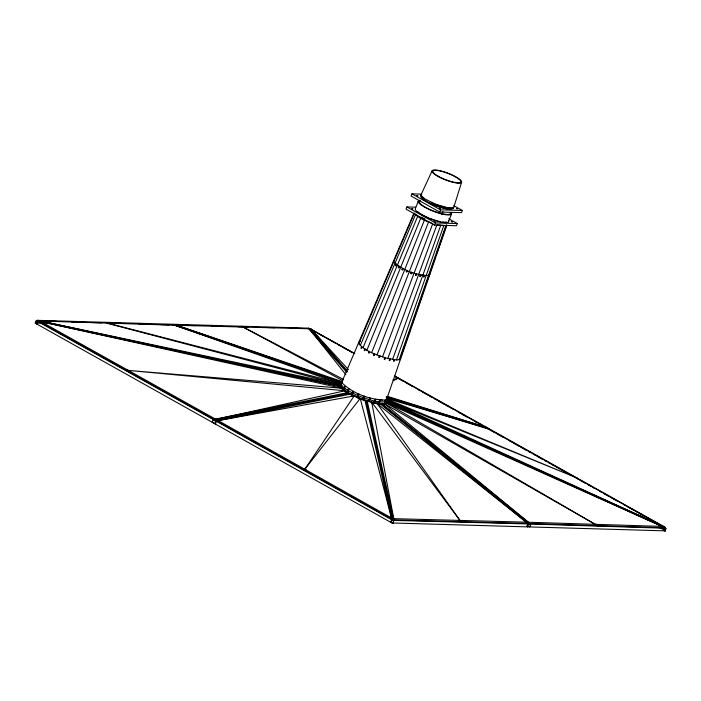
<?xml version="1.0" encoding="UTF-8"?>
<svg xmlns="http://www.w3.org/2000/svg" width="701" height="701" viewBox="0 0 701 701"><rect width="100%" height="100%" fill="white"/><g stroke="black" fill="none" stroke-linecap="round" stroke-linejoin="round"><path stroke-width="1.05" d="M343.586 390.063L340.59 386.873L340.809 384.805L340.441 384.034L340.283 384.455M371.495 402.681L371.714 402.12L393.98 519.958L392.998 523.174L390.781 522.438L391.693 520.089L391.473 517.943L360.174 398.317L374.755 403.25L385.646 403.566L385.094 400.621L664.811 527.099L665.95 528.668L665.047 531.016L663.637 529.974L664.811 527.099L394.724 375.929M432.14 170.737L421.24 194.343A17.525 3.943 21.1 0 0 424.499 198.637L435.382 204.201L447.518 207.776A17.525 3.943 21.1 0 0 453.784 207.268L461.538 182.409A15.834 3.558 21.1 0 0 441.157 170.991A15.834 3.558 21.1 0 0 437.818 176.31A15.834 3.558 21.1 0 0 461.538 182.409M400.621 357.457L410.199 329.838M412.679 322.679L429.713 273.574L429.713 274.783L428.495 275.519C416.087 275.239 402.646 270.463 393.734 261.71L393.734 260.492M430.072 272.54L435.444 257.048M436.521 253.946L446.546 225.03M413.932 213.174L342.106 381.432L342.114 382.939C353.146 393.787 369.804 399.701 385.173 400.043L386.689 399.141L446.905 225.1M387.802 358.5L396.451 359.946L399.202 359.718L445.801 225.757L436.925 224.811L387.802 358.5C377.611 355.188 366.088 352.033 358.824 343.683L358.824 342.272L360.244 341.422M396.451 359.946L443.663 225.932M392.569 359.525L440.631 225.608L440.132 225.258M382.492 356.94L432.789 223.593C426.322 221.034 418.909 218.843 414.361 213.27L358.824 343.683M36.364 320.541L35.453 322.889L36.864 323.941L37.924 321.023L37.626 320.348L36.364 320.541L35.751 323.573M37.46 320.786L37.626 320.348L308.755 328.164L354.776 353.506M41.008 322.153L41.175 321.724L342.333 388.319L349.413 393.296L360.174 398.317L354.504 395.863L218.125 420.591L391.473 517.943M172.604 325.01L172.77 324.572L341.387 382.693M174.654 325.062L174.829 324.633L342.403 382.395M176.547 325.72L176.722 325.282L309.299 328.787L345.873 374.693M345.058 391.254L348.003 393.077L348.222 392.516L213.971 419.391L213.078 419.917L212.166 422.265L215.531 423.781L216.644 420.889L350.894 394.023L350.684 394.575M215.277 419.531L345.269 390.694L342.789 389.441L340.8 386.33L37.775 320.69M40.194 321.987L37.749 321.461L213.796 419.829L213.971 419.391L216.644 420.889L215.75 421.415L214.848 423.763L215.531 423.781M308.58 328.603L308.755 328.164L309.299 328.787M415.623 207.181L406.878 206.935L406.028 209.117L434.585 225.109L456.465 225.74L457.306 223.558L448.736 218.756M421.774 194.124L411.925 193.835L411.084 196.017L439.641 212.017L461.521 212.648L462.362 210.466L453.792 205.665M341.08 383.982L174.663 325.22L40.877 321.04L37.626 320.348L340.809 386.023L340.59 386.584L339.486 386.216M340.59 385.366L340.809 384.805L339.652 384.481L106.412 323.091M340.809 386.339L340.888 387.259L340.59 386.882M341.08 388.617L339.95 386.453M342.114 388.88L342.333 388.319M344.182 389.598L345.023 386.269L343.84 389.327L344.778 389.73L344.436 389.449M361.576 346.566L360.989 348.09L361.33 348.371L361.637 346.592L361.488 347.994M418.348 200.959L415.404 208.591A17.84 4.013 21.1 0 0 431.982 219.466A17.84 4.013 21.1 0 0 448.535 220.64M396.091 264.172L395.846 265.977L396.433 264.452M347.302 391.763L348.476 388.713L348.958 389.011L347.784 392.069L347.302 391.763L348.266 392.113L347.784 392.069M347.95 390.264L347.924 391.684M396.451 264.443L395.706 265.364M347.328 393.059L341.256 388.17L128.309 370.408L344.322 390.711M365.291 349.142L364.704 350.684L364.222 350.386L364.809 348.853L364.844 350.298M399.342 266.424L398.755 267.966L398.273 267.668L398.86 266.143L398.895 267.589M351.832 394.33L353.015 391.272L353.602 391.579L352.419 394.637L351.832 394.33L352.419 394.637M369.12 351.28L368.472 352.796L369.059 353.094L369.629 351.543M403.084 268.492L402.514 270.043L401.918 269.745L402.567 268.229L403.101 268.518M353.865 396.538L350.158 394.164M354.294 396.424L354.504 395.863M357.133 396.845L358.316 393.787L358.973 394.076L357.799 397.125L357.133 396.845L357.974 397.02M406.843 270.262L406.194 271.778L406.852 272.058L407.412 270.507M374.658 353.882L374.106 355.442L373.44 355.153L374.036 353.628L373.642 354.802L374.211 355.048M411.443 272.102L410.804 273.627L411.487 273.881L412.074 272.347L411.583 273.478L410.988 273.267M380.082 356.029L379.486 357.554L378.812 357.308L379.443 355.784L380.03 356.003L379.583 357.16L378.996 356.94M363.53 399.377L364.713 396.328L364.029 396.074L362.846 399.132L363.53 399.202M434.585 225.109L435.426 222.927L457.306 223.558M439.641 212.017L440.482 209.836L462.362 210.466M416.026 273.653L415.439 275.178L416.096 275.37L416.631 273.819L416.061 273.653L415.614 274.81L416.184 274.976M366.921 401.331L367.14 400.77L366.027 400.464L392.867 519.599L366.027 400.464M367.07 401.664L367.236 401.226L380.555 404.188M368.586 401.042L369.76 397.984L370.417 398.186L369.243 401.235L368.402 400.806L369.068 401.007M385.384 357.747L384.849 359.298L384.192 359.105L384.814 357.571L385.436 357.773M441.814 214.497L442.918 211.632M420.381 274.783L419.776 276.317L420.372 276.448L420.959 274.923L420.451 276.054L419.934 275.94M371.924 403.101L372.1 402.654L459.979 520.422L458.62 520.387M389.835 358.886L389.23 360.428L389.826 360.551L390.352 359M373.94 402.444L375.123 399.386L375.71 399.517L374.536 402.567L373.598 402.164L374.536 402.567M424.596 275.493L424.009 277.026L423.527 276.974L424.534 275.475L423.667 276.588M394.172 359.639L393.585 361.181L394.067 361.234L394.654 359.701L393.725 360.796M377.261 404.249L376.796 403.215L371.714 402.12M378.566 403.241L379.749 400.183L380.231 400.236L379.048 403.294L378.084 402.944L379.048 403.294M448.535 221.753L451.479 214.12M379.574 401.743L379.127 402.9L378.286 402.593M428.591 276.124L429.012 275.029M429.582 274.214L428.994 275.572M379.521 404.091L379.74 403.531L527.906 523.498L528.589 524.541L527.678 526.889L526.793 526.39L527.906 523.498L529.956 523.559L530.639 524.602L529.737 526.95M380.722 404.24L380.932 403.688L528.931 523.524L665.1 527.783L665.95 528.668M382.457 404.643L386.453 403.066L665.1 527.783L664.934 528.212L529.79 523.997L529.956 523.559L381.791 403.583L381.581 404.144L383.657 403.978L385.392 402.514L386.453 403.066L595.219 524.322L596.577 524.366M399.894 359.736L400.49 358.202M385.173 401.857L385.366 401.06M385.173 403.075L385.392 402.514M386.277 402.225L386.453 401.778L386.286 403.513M390.781 522.438L391.763 519.231L364.914 400.043L364.704 400.595L361.856 399.561M392.998 523.174L393.463 521.272M394.383 376.051L484.864 426.865L484.698 427.303L482.787 426.234M485.916 427.671L486.082 427.242L386.794 396.819M487.37 428.802L487.537 428.364L386.978 398.501M488.597 429.178L488.763 428.74L486.082 427.242L489.237 429.301L386.339 397.362M528.151 522.674L528.326 522.236L662.112 526.416M663.926 530.648L664.539 527.625M665.354 528.773L665.047 531.016M376.989 354.934L428.609 221.866M371.67 352.638L424.368 220.245M366.903 350.202L420.653 218.344L421.152 218.361M363.013 347.792L417.621 216.469M360.253 345.567L415.474 214.734L416.236 214.935M306.574 470.266L304.795 469.267L354.023 396.144L365.019 400.499M304.804 469.267L359.99 398.667L359.815 399.106L357.834 398.247M308.405 328.392L346.829 372.354M399.202 359.718L400.621 358.877M39.09 321.137L40.877 321.04L339.652 384.481L341.229 383.587L107.77 323.135M393.349 380.661L398.186 378.19L393.016 379.916M36.654 321.224L37.924 321.023L215.303 420.144L349.413 393.296L349.194 393.848L351.753 395.127M217.958 421.029L216.478 421.327L391.587 519.669M172.77 324.572L171.675 324.616L174.829 324.633L173.725 324.677M185.546 325.352L195.342 325.615M211.676 326.044L221.481 326.307M237.805 326.736L248.697 327.025M265.031 327.455L274.827 327.709M291.16 328.147L302.052 328.436M393.69 518.67L526.267 522.175L377.41 403.855L459.979 520.422M528.931 523.524L393.98 519.958L391.763 519.231L215.303 420.144M527.739 523.936L393.813 520.396L367.14 400.77M241.109 326.377L242.476 326.421M342.894 380.704L243.01 327.034L244.369 327.069M41.613 323.24L35.05 323.047L391.964 522.972L665.451 530.859L659.72 527.651M460.259 521.71L461.626 521.746M528.589 524.541L530.639 524.602M104.519 322.442L105.886 322.478M596.849 525.645L598.216 525.689M48.36 321.128L57.079 321.4M71.248 321.838L79.967 322.118M93.04 322.521L101.759 322.793M115.928 323.24L124.647 323.511M138.816 323.95L147.534 324.221M160.617 324.633L169.335 324.905M389.388 360.051L389.905 360.156M374.097 402.067L374.316 401.936M341.098 386.698L37.924 321.023L41.175 321.724L215.452 419.093M39.904 322.048L37.766 321.584L37.477 320.909M428.372 202.256A16.64 3.742 21.1 0 0 434.997 205.305L442.016 207.654M384.367 358.737L384.937 358.903M341.878 387.408L342.535 387.6M368.752 400.674L369.331 400.841M386.155 396.968L487.423 427.987M387.714 396.424L484.864 426.865M309.141 328.629L310.972 328.9L348.406 369.637M391.544 519.756L393.76 520.484M391.693 520.089L393.909 520.825M390.632 522.105L392.858 522.832M176.722 325.282L342.438 381.686M173.804 324.598L342.141 382.632M428.495 275.134L429.091 275.195M363.039 398.773L363.626 398.983M436.977 206.033L439.071 206.786M386.794 399.035L574.68 477.048L385.857 399.798L664.811 527.099L665.1 527.783L385.384 401.296M406.387 271.418L406.966 271.664M357.729 395.32L358.386 395.601L357.904 396.74L357.335 396.486L358.062 396.643M664.96 527.441L385.094 400.621M662.848 527.406L664.837 528.3M663.435 527.529L664.934 528.212M402.12 269.394L402.637 269.657M368.673 352.445L369.182 352.708M352.419 392.805L353.015 393.103M352.033 393.98L352.55 394.242M243.01 327.034L343.394 379.364M411.925 193.835L440.482 209.836M406.878 206.935L435.426 222.927M575.889 477.425L577.677 478.424M487.537 428.364L661.814 525.741L661.648 526.171L659.737 525.11M489.543 429.704L495.257 432.894M497.158 433.963L502.871 437.152M509.531 440.868L511.432 441.937M513.334 442.997L519.047 446.186M520.948 447.256L526.661 450.445M528.563 451.505L530.464 452.566M533.321 454.16L535.222 455.229M537.124 456.29L542.837 459.479M544.738 460.548L546.64 461.608M548.541 462.669L550.451 463.738M552.353 464.798L554.254 465.858M556.156 466.927L566.627 472.772M568.529 473.841L570.43 474.901M576.143 478.091L578.045 479.151M579.946 480.22L585.659 483.41M587.561 484.47L590.417 486.065M592.319 487.134L594.22 488.194M599.933 491.383L601.835 492.444M603.736 493.513L609.449 496.702M611.351 497.763L618.01 501.487M623.724 504.676L625.625 505.736M627.526 506.805L633.24 509.995M635.141 511.055L637.043 512.124M638.944 513.185L644.657 516.374M647.514 517.969L649.415 519.029M651.317 520.098L657.03 523.288M658.931 524.348L660.833 525.417M662.743 526.477L664.644 527.538M381.344 399.78L382.247 400.289M126.531 369.409L128.318 370.408M125.05 369.707L126.837 370.706M213.078 419.917L215.75 421.415M354.443 353.619L311.516 329.514L311.349 329.952L310.972 328.9L347.626 371.442M313.662 330.942L316.51 332.546M318.42 333.615L324.125 336.822M326.035 337.891L327.937 338.96M329.838 340.029L335.551 343.236M338.399 344.839L340.309 345.908M342.211 346.969L347.924 350.176M349.825 351.245L351.727 352.314M394.549 376.367L396.459 377.436M398.361 378.505L404.074 381.712M405.975 382.781L412.635 386.523M418.348 389.73L420.25 390.799M422.151 391.868L427.864 395.075M429.766 396.144L431.667 397.213M434.524 398.816L436.425 399.885M438.335 400.954L444.04 404.162M445.941 405.231L448.798 406.834M450.708 407.903L452.609 408.972M458.314 412.179L460.224 413.248M462.125 414.317L467.839 417.524M474.498 421.257L476.4 422.326M478.301 423.395L484.014 426.602M383.876 403.417L595.219 524.322M347.889 390.238L348.371 390.536M377.41 399.36L378.093 399.842M344.787 388.065L344.436 387.793L344.34 389.221M384.84 404.065L528.326 522.236M309.86 328.532L346.697 371.276M36.566 323.257L36.864 323.941M453.293 207.443L453.293 208.547L450.051 209.38L443.312 208.258L434.892 205.481A17.525 3.943 21.1 0 1 420.749 195.614M386.689 397.633L386.689 399.141M386.014 399.386L386.014 400.893L384.498 401.796C376.314 402.593 368.384 399.342 360.805 396.696A24.009 5.398 21.1 0 1 341.431 383.184M339.652 384.481L339.652 385.778M446.371 221.937A16.64 3.742 21.1 0 1 442.506 221.954M440.64 221.647A16.64 3.742 21.1 0 1 438.87 221.271M437.941 221.043A16.64 3.742 21.1 0 1 429.941 218.405M428.942 217.993A16.64 3.742 21.1 0 1 420.258 213.551M419.61 213.122A16.64 3.742 21.1 0 1 417.577 211.474M451.479 212.999A17.84 4.013 21.1 0 1 432.745 211.001A17.84 4.013 21.1 0 1 419.478 200.284M450.366 212.631A16.64 3.742 21.1 0 1 432.894 210.764A16.64 3.742 21.1 0 1 420.512 200.775M424.859 218.966A17.525 3.943 21.1 0 1 421.143 217.073M449.394 209.012A16.64 3.742 21.1 0 1 442.997 207.943M427.54 201.809A16.64 3.742 21.1 0 1 422.624 198.383M424.499 198.637A17.525 3.943 21.1 0 1 421.24 194.343M453.784 207.268A17.525 3.943 21.1 0 1 431.246 202.414M417.025 195.456L417.892 195.833L417.025 195.456M411.978 208.556L412.836 208.924L411.978 208.556M439.334 207.952L440.193 208.328L439.334 207.952M434.278 221.052L435.146 221.42L434.34 221.043M456.43 208.451L457.289 208.819L456.43 208.451M451.374 221.542L452.233 221.919L451.374 221.542M438.327 176.328A14.949 3.365 21.1 0 0 460.723 182.085A14.949 3.365 21.1 0 0 441.472 171.307A14.949 3.365 21.1 0 0 438.327 176.328"/></g></svg>
